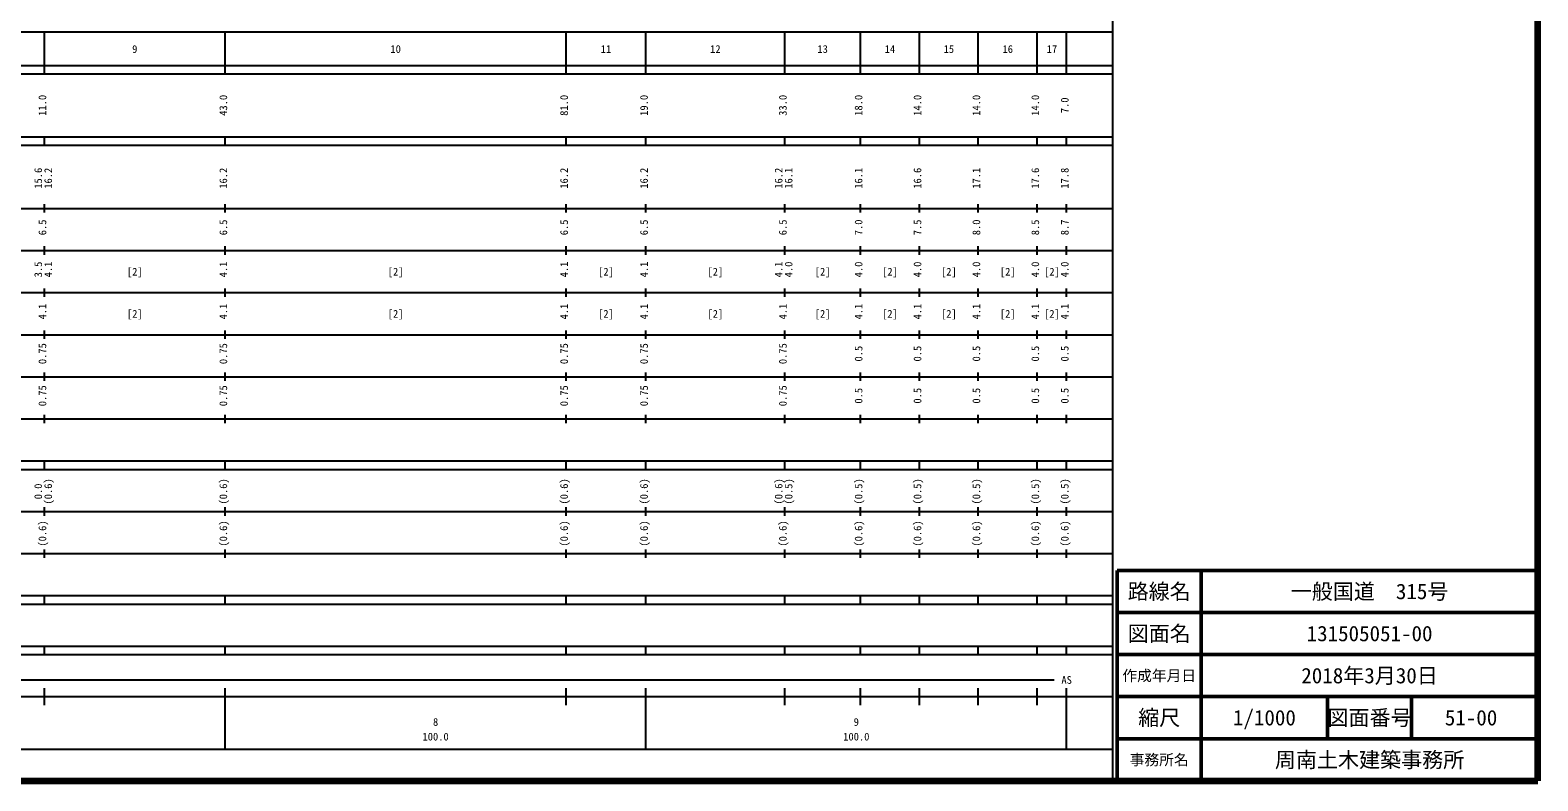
# Model space of a CAD drawing. Units: millimetres on the paper, enlarged 1000 times. Extents: x 40000 to 680000, y 20000 to 380000.
# Drawn here: x 321626 to 680000, y 20000 to 198357 of the extents above; entities that cross this region are included whole.
import ezdxf
from ezdxf.enums import TextEntityAlignment as Align

# ---------------------------------------------------------------- set-up
doc = ezdxf.new("R2010")
doc.units = ezdxf.units.MM
doc.header["$LTSCALE"] = 1000
for name, color, linetype, lineweight in [('M-TTL', 2, 'Continuous', 140), ('M-TTL-BAND', 7, 'Continuous', 25), ('M-TTL-FRAM', 2, 'Continuous', 50), ('M-TTL-LINE', 7, 'Continuous', 50)]:
    doc.layers.add(name, color=color, linetype=linetype, lineweight=lineweight)
doc.layers.add('M-TTL-TXT', color=7, linetype='Continuous')
doc.styles.add('ＭＳ ゴシック', font='')
doc.styles.get('ＭＳ ゴシック').set_extended_font_data('MS Gothic')

msp = doc.modelspace()

# ---------------------------------------------------------------- linework, layer by layer
at = {"layer": 'M-TTL'}
for p, q in [((680000, 20000), (680000, 380000)), ((40000, 20000), (680000, 20000))]:
    msp.add_line(p, q, dxfattribs=at)
at = {"layer": 'M-TTL-BAND'}
for p, q in [((579000, 20000), (579000, 370000)), ((68000, 198000), (579000, 198000)), ((325000, 188000), (325000, 198000)), ((368000, 188000), (368000, 198000)), ((449000, 188000), (449000, 198000)), ((468000, 188000), (468000, 198000)), ((501000, 188000), (501000, 198000)), ((519000, 188000), (519000, 198000)), ((533000, 188000), (533000, 198000)), ((547000, 188000), (547000, 198000)), ((561000, 188000), (561000, 198000)), ((568000, 188000), (568000, 198000)), ((40000, 190000), (579000, 190000)), ((40000, 188000), (579000, 188000)), ((40000, 173000), (579000, 173000)), ((325000, 171000), (325000, 173000)), ((368000, 171000), (368000, 173000)), ((449000, 171000), (449000, 173000)), ((468000, 171000), (468000, 173000)), ((501000, 171000), (501000, 173000)), ((519000, 171000), (519000, 173000)), ((533000, 171000), (533000, 173000)), ((547000, 171000), (547000, 173000)), ((561000, 171000), (561000, 173000)), ((568000, 171000), (568000, 173000)), ((40000, 171000), (579000, 171000)), ((40000, 156000), (579000, 156000)), ((325000, 155000), (325000, 157000)), ((368000, 155000), (368000, 157000)), ((449000, 155000), (449000, 157000)), ((468000, 155000), (468000, 157000)), ((501000, 155000), (501000, 157000)), ((519000, 155000), (519000, 157000)), ((533000, 155000), (533000, 157000)), ((547000, 155000), (547000, 157000)), ((561000, 155000), (561000, 157000)), ((568000, 155000), (568000, 157000)), ((325000, 145000), (325000, 147000)), ((368000, 145000), (368000, 147000)), ((449000, 145000), (449000, 147000)), ((468000, 145000), (468000, 147000)), ((501000, 145000), (501000, 147000)), ((519000, 145000), (519000, 147000)), ((533000, 145000), (533000, 147000)), ((547000, 145000), (547000, 147000)), ((561000, 145000), (561000, 147000)), ((568000, 145000), (568000, 147000)), ((46000, 146000), (579000, 146000)), ((325000, 135000), (325000, 137000)), ((368000, 135000), (368000, 137000)), ((449000, 135000), (449000, 137000)), ((468000, 135000), (468000, 137000)), ((501000, 135000), (501000, 137000)), ((519000, 135000), (519000, 137000)), ((533000, 135000), (533000, 137000)), ((547000, 135000), (547000, 137000)), ((561000, 135000), (561000, 137000)), ((568000, 135000), (568000, 137000)), ((52000, 136000), (579000, 136000)), ((46000, 126000), (579000, 126000)), ((325000, 125000), (325000, 127000)), ((368000, 125000), (368000, 127000)), ((449000, 125000), (449000, 127000)), ((468000, 125000), (468000, 127000)), ((501000, 125000), (501000, 127000)), ((519000, 125000), (519000, 127000)), ((533000, 125000), (533000, 127000)), ((547000, 125000), (547000, 127000)), ((561000, 125000), (561000, 127000)), ((568000, 125000), (568000, 127000)), ((52000, 116000), (579000, 116000)), ((325000, 115000), (325000, 117000)), ((368000, 115000), (368000, 117000)), ((449000, 115000), (449000, 117000)), ((468000, 115000), (468000, 117000)), ((501000, 115000), (501000, 117000)), ((519000, 115000), (519000, 117000)), ((533000, 115000), (533000, 117000)), ((547000, 115000), (547000, 117000)), ((561000, 115000), (561000, 117000)), ((568000, 115000), (568000, 117000)), ((46000, 106000), (579000, 106000)), ((325000, 105000), (325000, 107000)), ((368000, 105000), (368000, 107000)), ((449000, 105000), (449000, 107000)), ((468000, 105000), (468000, 107000)), ((501000, 105000), (501000, 107000)), ((519000, 105000), (519000, 107000)), ((533000, 105000), (533000, 107000)), ((547000, 105000), (547000, 107000)), ((561000, 105000), (561000, 107000)), ((568000, 105000), (568000, 107000)), ((40000, 96000), (579000, 96000)), ((40000, 94000), (579000, 94000)), ((325000, 94000), (325000, 96000)), ((368000, 94000), (368000, 96000)), ((449000, 94000), (449000, 96000)), ((468000, 94000), (468000, 96000)), ((501000, 94000), (501000, 96000)), ((519000, 94000), (519000, 96000)), ((533000, 94000), (533000, 96000)), ((547000, 94000), (547000, 96000)), ((561000, 94000), (561000, 96000)), ((568000, 94000), (568000, 96000)), ((49000, 84000), (579000, 84000)), ((325000, 83000), (325000, 85000)), ((368000, 83000), (368000, 85000)), ((449000, 83000), (449000, 85000)), ((468000, 83000), (468000, 85000)), ((501000, 83000), (501000, 85000)), ((519000, 83000), (519000, 85000)), ((533000, 83000), (533000, 85000)), ((547000, 83000), (547000, 85000)), ((561000, 83000), (561000, 85000)), ((568000, 83000), (568000, 85000)), ((40000, 74000), (579000, 74000)), ((325000, 73000), (325000, 75000)), ((368000, 73000), (368000, 75000)), ((449000, 73000), (449000, 75000)), ((468000, 73000), (468000, 75000)), ((501000, 73000), (501000, 75000)), ((519000, 73000), (519000, 75000)), ((533000, 73000), (533000, 75000)), ((547000, 73000), (547000, 75000)), ((561000, 73000), (561000, 75000)), ((568000, 73000), (568000, 75000)), ((40000, 64000), (579000, 64000)), ((40000, 62000), (579000, 62000)), ((325000, 62000), (325000, 64000)), ((368000, 62000), (368000, 64000)), ((449000, 62000), (449000, 64000)), ((468000, 62000), (468000, 64000)), ((501000, 62000), (501000, 64000)), ((519000, 62000), (519000, 64000)), ((533000, 62000), (533000, 64000)), ((547000, 62000), (547000, 64000)), ((561000, 62000), (561000, 64000)), ((568000, 62000), (568000, 64000)), ((40000, 52000), (579000, 52000)), ((325000, 50000), (325000, 52000)), ((368000, 50000), (368000, 52000)), ((449000, 50000), (449000, 52000)), ((468000, 50000), (468000, 52000)), ((501000, 50000), (501000, 52000)), ((519000, 50000), (519000, 52000)), ((533000, 50000), (533000, 52000)), ((547000, 50000), (547000, 52000)), ((561000, 50000), (561000, 52000)), ((568000, 50000), (568000, 52000)), ((40000, 50000), (579000, 50000)), ((71000, 44000), (565000, 44000)), ((40000, 40000), (579000, 40000)), ((325000, 38000), (325000, 42000)), ((368000, 27500), (368000, 42000)), ((449000, 38000), (449000, 42000)), ((468000, 27500), (468000, 42000)), ((501000, 38000), (501000, 42000)), ((519000, 38000), (519000, 42000)), ((533000, 38000), (533000, 42000)), ((547000, 38000), (547000, 42000)), ((561000, 38000), (561000, 42000)), ((568000, 27500), (568000, 42000)), ((68000, 27500), (579000, 27500))]:
    msp.add_line(p, q, dxfattribs=at)
at = {"layer": 'M-TTL-FRAM'}
for p, q in [((680000, 70000), (580000, 70000)), ((580000, 70000), (580000, 20000))]:
    msp.add_line(p, q, dxfattribs=at)
at = {"layer": 'M-TTL-LINE'}
for p, q in [((600000, 70000), (600000, 20000)), ((680000, 60000), (580000, 60000)), ((680000, 50000), (580000, 50000)), ((680000, 40000), (580000, 40000)), ((630000, 40000), (630000, 30000)), ((650000, 40000), (650000, 30000)), ((680000, 30000), (580000, 30000))]:
    msp.add_line(p, q, dxfattribs=at)

# ---------------------------------------------------------------- texts
at = {"layer": 'M-TTL-BAND', "style": 'ＭＳ ゴシック'}
for s, p in [('9', (346500, 192405)), ('10', (408500, 192405)), ('11', (458500, 192405)), ('12', (484500, 192405)), ('13', (510000, 192405)), ('14', (526000, 192405)), ('15', (540000, 192405)), ('16', (554000, 192405)), ('17', (564500, 192405)), ('[2]', (346500, 139500)), ('[2]', (408500, 139500)), ('[2]', (458500, 139500)), ('[2]', (484500, 139500)), ('[2]', (510000, 139500)), ('[2]', (526000, 139500)), ('[2]', (540000, 139500)), ('[2]', (554000, 139500)), ('[2]', (564500, 139500)), ('[2]', (346500, 129500)), ('[2]', (408500, 129500)), ('[2]', (458500, 129500)), ('[2]', (484500, 129500)), ('[2]', (510000, 129500)), ('[2]', (526000, 129500)), ('[2]', (540000, 129500)), ('[2]', (554000, 129500)), ('[2]', (564500, 129500)), ('AS', (568000, 42500)), ('8', (418000, 32523)), ('9', (518000, 32523)), ('100.0', (418000, 29033)), ('100.0', (518000, 29033))]:
    msp.add_text(s, height=1833, dxfattribs=at).set_placement(p, align=Align.BOTTOM_CENTER)
for s, p in [('11.0', (326000, 180500)), ('43.0', (369000, 180500)), ('81.0', (450000, 180500)), ('19.0', (469000, 180500)), ('33.0', (502000, 180500)), ('18.0', (520000, 180500)), ('14.0', (534000, 180500)), ('14.0', (548000, 180500)), ('14.0', (562000, 180500)), ('7.0', (569000, 180500)), ('15.6', (325000, 163174)), ('16.2', (327370, 163174)), ('16.2', (369000, 163174)), ('16.2', (450000, 163174)), ('16.2', (469000, 163174)), ('16.2', (501000, 163174)), ('16.1', (503370, 163174)), ('16.1', (520000, 163174)), ('16.6', (534000, 163174)), ('17.1', (548000, 163174)), ('17.6', (562000, 163174)), ('17.8', (569000, 163174)), ('6.5', (326000, 151500)), ('6.5', (369000, 151500)), ('6.5', (450000, 151500)), ('6.5', (469000, 151500)), ('6.5', (502000, 151500)), ('7.0', (520000, 151500)), ('7.5', (534000, 151500)), ('8.0', (548000, 151500)), ('8.5', (562000, 151500)), ('8.7', (569000, 151500)), ('3.5', (325000, 141500)), ('4.1', (327370, 141500)), ('4.1', (369000, 141500)), ('4.1', (450000, 141500)), ('4.1', (469000, 141500)), ('4.1', (501000, 141500)), ('4.0', (503370, 141500)), ('4.0', (520000, 141500)), ('4.0', (534000, 141500)), ('4.0', (548000, 141500)), ('4.0', (562000, 141500)), ('4.0', (569000, 141500)), ('4.1', (326000, 131500)), ('4.1', (369000, 131500)), ('4.1', (450000, 131500)), ('4.1', (469000, 131500)), ('4.1', (502000, 131500)), ('4.1', (520000, 131500)), ('4.1', (534000, 131500)), ('4.1', (548000, 131500)), ('4.1', (562000, 131500)), ('4.1', (569000, 131500)), ('0.75', (326000, 121500)), ('0.75', (369000, 121500)), ('0.75', (450000, 121500)), ('0.75', (469000, 121500)), ('0.75', (502000, 121500)), ('0.5', (520000, 121500)), ('0.5', (534000, 121500)), ('0.5', (548000, 121500)), ('0.5', (562000, 121500)), ('0.5', (569000, 121500)), ('0.75', (326000, 111500)), ('0.75', (369000, 111500)), ('0.75', (450000, 111500)), ('0.75', (469000, 111500)), ('0.75', (502000, 111500)), ('0.5', (520000, 111500)), ('0.5', (534000, 111500)), ('0.5', (548000, 111500)), ('0.5', (562000, 111500)), ('0.5', (569000, 111500)), ('0.0', (325000, 88764)), ('(0.6)', (327370, 88764)), ('(0.6)', (369000, 88764)), ('(0.6)', (450000, 88764)), ('(0.6)', (469000, 88764)), ('(0.6)', (501000, 88764)), ('(0.5)', (503370, 88764)), ('(0.5)', (520000, 88764)), ('(0.5)', (534000, 88764)), ('(0.5)', (548000, 88764)), ('(0.5)', (562000, 88764)), ('(0.5)', (569000, 88764)), ('(0.6)', (326000, 78764)), ('(0.6)', (369000, 78764)), ('(0.6)', (450000, 78764)), ('(0.6)', (469000, 78764)), ('(0.6)', (502000, 78764)), ('(0.6)', (520000, 78764)), ('(0.6)', (534000, 78764)), ('(0.6)', (548000, 78764)), ('(0.6)', (562000, 78764)), ('(0.6)', (569000, 78764))]:
    msp.add_text(s, height=1833, rotation=90, dxfattribs=at).set_placement(p, align=Align.BOTTOM_CENTER)
at = {"layer": 'M-TTL-TXT', "style": 'ＭＳ ゴシック'}
for s, height, p in [('路線名', 3666, (590000, 65000)), ('路線名', 3666, (590000, 65000)), ('一般国道\u3000315号', 3666, (640000, 65000)), ('図面名', 3666, (590000, 55000)), ('図面名', 3666, (590000, 55000)), ('131505051-00', 3666, (640000, 55000)), ('作成年月日', 2566, (590000, 45000)), ('作成年月日', 2566, (590000, 45000)), ('2018年3月30日', 3666, (640000, 45000)), ('縮尺', 3666, (590000, 35000)), ('縮尺', 3666, (590000, 35000)), ('1/1000', 3666, (615000, 35000)), ('図面番号', 3666, (640000, 35000)), ('図面番号', 3666, (640000, 35000)), ('51-00', 3666, (664125, 35000)), ('事務所名', 2566, (590000, 25000)), ('事務所名', 2566, (590000, 25000)), ('周南土木建築事務所', 3666, (640000, 25000))]:
    msp.add_text(s, height=height, dxfattribs=at).set_placement(p, align=Align.MIDDLE_CENTER)

doc.saveas('drawing.dxf')
